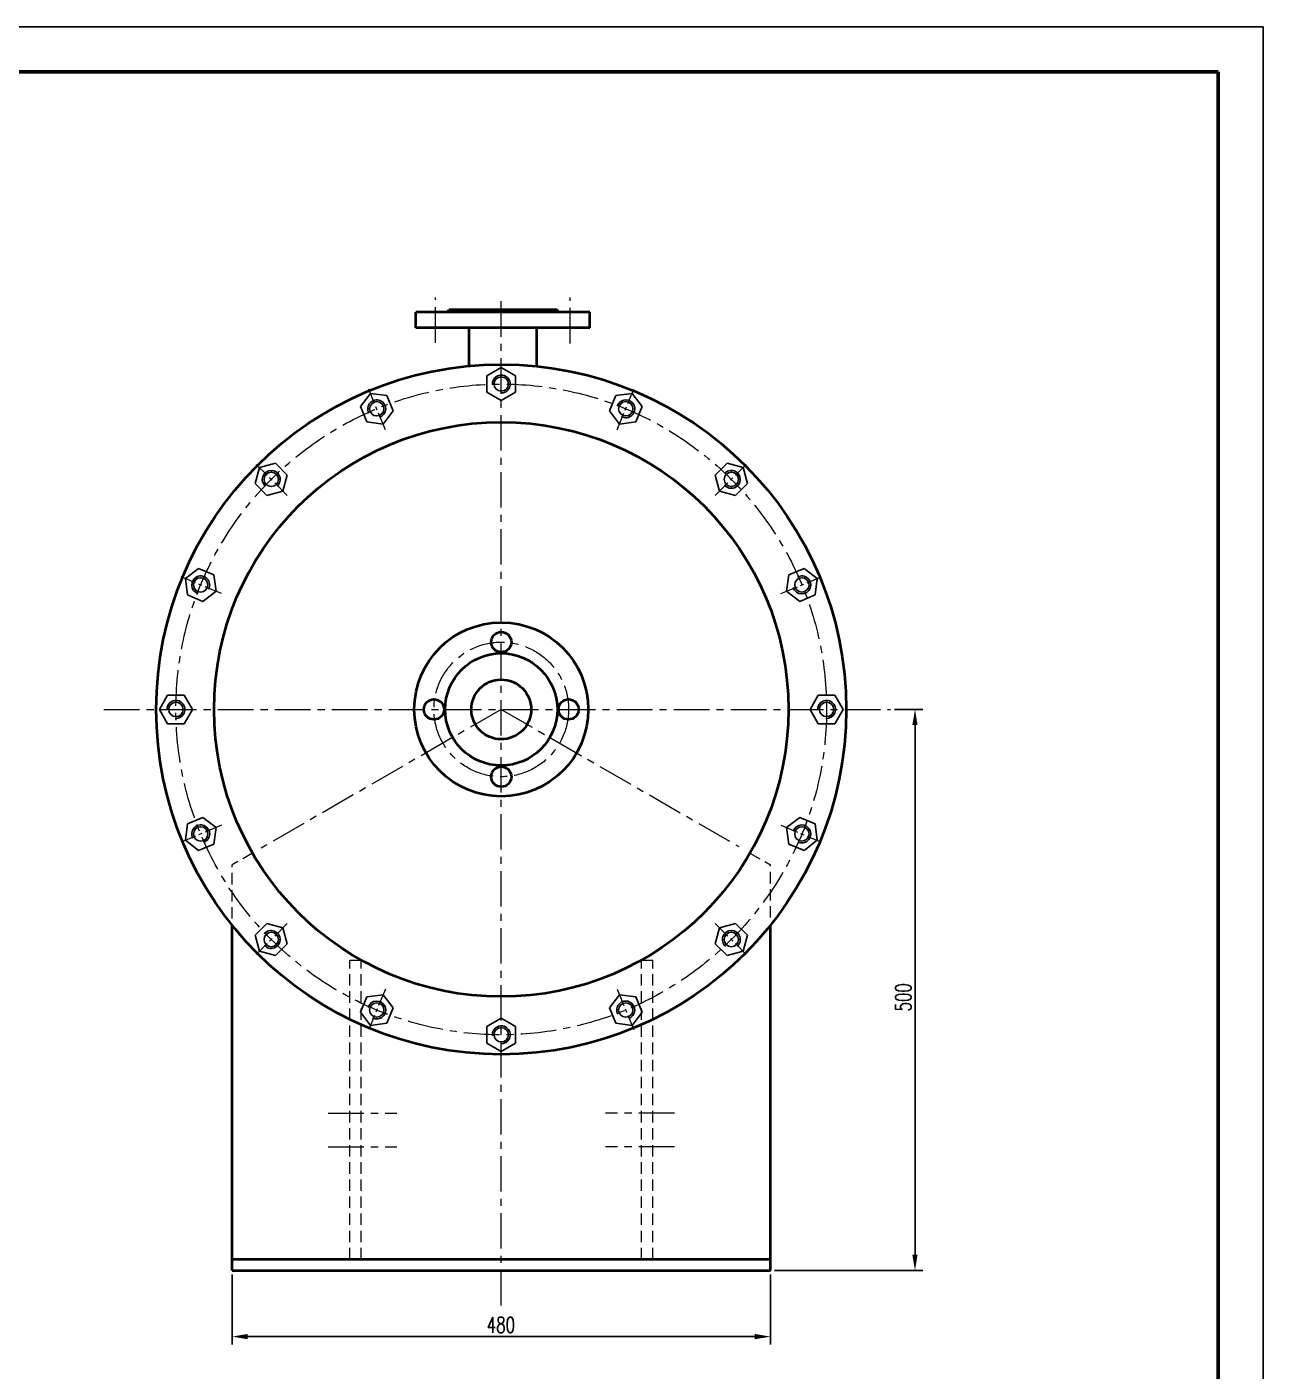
# Model space of a CAD drawing. Header units: millimetres. Extents: x 230 to 3594, y 464 to 2840.
# Drawn here: x 2492 to 3594, y 1642 to 2840 of the extents above; entities that cross this region are included whole.
import ezdxf
from ezdxf.enums import TextEntityAlignment as Align

# ---------------------------------------------------------------- set-up
doc = ezdxf.new("R2010")
doc.units = ezdxf.units.MM
doc.linetypes.add('CENTER', pattern=[50.8, 31.75, -6.35, 6.35, -6.35])
doc.linetypes.add('DASHED', pattern=[19.05, 12.7, -6.35])
for name, color, linetype, lineweight in [('center', 1, 'CENTER', 15), ('dash', 5, 'DASHED', 13), ('dimension', 2, 'Continuous', 15), ('wide', 7, 'Continuous', 40)]:
    doc.layers.add(name, color=color, linetype=linetype, lineweight=lineweight)
doc.styles.add('L-1', font='SimSun.ttf', dxfattribs={"width": 0.75})
doc.styles.get("Standard").update_dxf_attribs({"font": 'txt.shx', "width": 0.7})
doc.dimstyles.new('ISO-25', dxfattribs={"dimscale": 5.6, "dimtxt": 2.5, "dimasz": 2.5, "dimexe": 1.25, "dimexo": 0.625, "dimtad": 1, "dimdec": 3, "dimdsep": 46, "dimtxsty": 'Standard', "dimcen": 2.5, "dimazin": 2, "dimtfac": 1, "dimtdec": 3, "dimtmove": 0, "dimatfit": 3, "dimfxl": 0, "dimarcsym": 0})

# ---------------------------------------------------------------- blocks, each defined once
blk = doc.blocks.new('*D21')
at = {"layer": 'Defpoints', "color": 0}
for p in [(2674.8, 1731.5), (3154.8, 1731.5), (3154.8, 1672.5)]:
    blk.add_point(p, dxfattribs=at)
at = {"layer": 'dimension', "color": 0, "lineweight": -2}
for p, q in [((2674.8, 1728), (2674.8, 1665.5)), ((3154.8, 1728), (3154.8, 1665.5)), ((2688.8, 1672.5), (3140.8, 1672.5))]:
    blk.add_line(p, q, dxfattribs=at)
at = {"layer": 'dimension', "color": 0}
for points in [[(2688.8, 1674.9), (2688.8, 1670.2), (2674.8, 1672.5)], [(3140.8, 1674.9), (3140.8, 1670.2), (3154.8, 1672.5)]]:
    blk.add_solid(points, dxfattribs=at)
at = {"layer": 'dimension', "color": 0, "insert": (2914.5, 1683), "char_height": 14, "attachment_point": 5}
blk.add_mtext('480', dxfattribs=at)
blk = doc.blocks.new('*D22')
at = {"layer": 'Defpoints', "color": 0}
for p in [(3261.7, 2231.5), (3283.6, 2231.5), (3154.8, 1731.5)]:
    blk.add_point(p, dxfattribs=at)
at = {"layer": 'dimension', "color": 0, "lineweight": -2}
for p, q in [((3265.2, 2231.5), (3290.6, 2231.5)), ((3283.6, 1745.5), (3283.6, 2217.5)), ((3158.3, 1731.5), (3290.6, 1731.5))]:
    blk.add_line(p, q, dxfattribs=at)
at = {"layer": 'dimension', "color": 0}
for points in [[(3281.2, 2217.5), (3285.9, 2217.5), (3283.6, 2231.5)], [(3281.2, 1745.5), (3285.9, 1745.5), (3283.6, 1731.5)]]:
    blk.add_solid(points, dxfattribs=at)
at = {"layer": 'dimension', "color": 0, "insert": (3273.1, 1974.9), "char_height": 14, "attachment_point": 5, "rotation": 90}
blk.add_mtext('500', dxfattribs=at)
blk = doc.blocks.new('A1-H')
at = {"lineweight": 60}
for p, q in [((806, 0), (0, 0)), ((806, -574), (806, 0))]:
    blk.add_line(p, q, dxfattribs=at)
blk.add_lwpolyline([(-25, -584), (816, -584), (816, 10), (-25, 10)], close=True)
at = {"style": 'L-1', "oblique": 3, "width": 0.75}
for tag, p in [('001', (728.97, -531.34)), ('NAME', (780.95, -546.3)), ('DRAWINGNO.', (781.74, -565.21))]:
    blk.add_attdef(tag, text='', height=5, dxfattribs=at).set_placement(p, align=Align.MIDDLE)
at = {"style": 'L-1', "width": 0.75}
for tag, p in [('002', (738.44, -560.75)), ('1:X', (750.28, -560.75)), ('003', (726.17, -570.08)), ('004', (750.44, -570.08))]:
    blk.add_attdef(tag, text='', height=3.5, dxfattribs=at).set_placement(p, align=Align.MIDDLE)

msp = doc.modelspace()

# ---------------------------------------------------------------- linework, layer by layer
for p, q in [((2914.8029, 2536.3197), (2902.0029, 2528.9296)), ((2902.0029, 2528.9296), (2902.0029, 2514.1494)), ((2927.6029, 2528.9296), (2914.8029, 2536.3197)), ((2927.6029, 2514.1494), (2927.6029, 2528.9296)), ((2798.1685, 2513.1196), (2789.171, 2501.3937)), ((2812.8223, 2511.1904), (2798.1685, 2513.1196)), ((2818.4784, 2497.5354), (2812.8223, 2511.1904)), ((2902.0029, 2514.1494), (2914.8029, 2506.7593)), ((2914.8029, 2506.7593), (2927.6029, 2514.1494)), ((3016.7835, 2511.1904), (3011.1273, 2497.5354)), ((3031.4372, 2513.1196), (3016.7835, 2511.1904)), ((3040.4348, 2501.3937), (3031.4372, 2513.1196)), ((2789.171, 2501.3937), (2794.8271, 2487.7387)), ((2809.4808, 2485.8095), (2818.4784, 2497.5354)), ((3011.1273, 2497.5354), (3020.1249, 2485.8095)), ((3034.7787, 2487.7387), (3040.4348, 2501.3937)), ((2794.8271, 2487.7387), (2809.4808, 2485.8095)), ((3020.1249, 2485.8095), (3034.7787, 2487.7387)), ((2699.2907, 2447.0516), (2695.4654, 2432.7751)), ((2713.5673, 2450.877), (2699.2907, 2447.0516)), ((2724.0184, 2440.4258), (2713.5673, 2450.877)), ((3116.0384, 2450.877), (3105.5873, 2440.4258)), ((3130.315, 2447.0516), (3116.0384, 2450.877)), ((3134.1404, 2432.7751), (3130.315, 2447.0516)), ((2695.4654, 2432.7751), (2705.9165, 2422.3239)), ((2720.1931, 2426.1493), (2724.0184, 2440.4258)), ((3105.5873, 2440.4258), (3109.4127, 2426.1493)), ((3123.6892, 2422.3239), (3134.1404, 2432.7751)), ((2705.9165, 2422.3239), (2720.1931, 2426.1493)), ((3109.4127, 2426.1493), (3123.6892, 2422.3239)), ((2644.9486, 2357.1714), (2633.2227, 2348.1738)), ((2658.6037, 2351.5153), (2644.9486, 2357.1714)), ((2660.5329, 2336.8616), (2658.6037, 2351.5153)), ((3171.002, 2351.5153), (3169.0728, 2336.8616)), ((3184.6571, 2357.1714), (3171.002, 2351.5153)), ((3196.383, 2348.1738), (3184.6571, 2357.1714)), ((2633.2227, 2348.1738), (2635.1519, 2333.5201)), ((2648.807, 2327.864), (2660.5329, 2336.8616)), ((3169.0728, 2336.8616), (3180.7987, 2327.864)), ((3194.4538, 2333.5201), (3196.383, 2348.1738)), ((2635.1519, 2333.5201), (2648.807, 2327.864)), ((3180.7987, 2327.864), (3194.4538, 2333.5201)), ((2617.4128, 2244.3395), (2610.0227, 2231.5395)), ((2632.193, 2244.3395), (2617.4128, 2244.3395)), ((2639.583, 2231.5395), (2632.193, 2244.3395)), ((3197.4128, 2244.3395), (3190.0227, 2231.5395)), ((3212.193, 2244.3395), (3197.4128, 2244.3395)), ((3219.583, 2231.5395), (3212.193, 2244.3395)), ((2610.0227, 2231.5395), (2617.4128, 2218.7395)), ((2632.193, 2218.7395), (2639.583, 2231.5395)), ((3190.0227, 2231.5395), (3197.4128, 2218.7395)), ((3212.193, 2218.7395), (3219.583, 2231.5395)), ((2617.4128, 2218.7395), (2632.193, 2218.7395)), ((3197.4128, 2218.7395), (3212.193, 2218.7395)), ((2648.807, 2135.215), (2635.1519, 2129.5589)), ((2660.5329, 2126.2174), (2648.807, 2135.215)), ((3180.7987, 2135.215), (3169.0728, 2126.2174)), ((3194.4538, 2129.5589), (3180.7987, 2135.215)), ((2635.1519, 2129.5589), (2633.2227, 2114.9052)), ((2658.6037, 2111.5637), (2660.5329, 2126.2174)), ((3169.0728, 2126.2174), (3171.002, 2111.5637)), ((3196.383, 2114.9052), (3194.4538, 2129.5589)), ((2633.2227, 2114.9052), (2644.9486, 2105.9076)), ((2644.9486, 2105.9076), (2658.6037, 2111.5637)), ((3171.002, 2111.5637), (3184.6571, 2105.9076)), ((3184.6571, 2105.9076), (3196.383, 2114.9052)), ((2705.9165, 2040.7551), (2695.4654, 2030.3039)), ((2720.1931, 2036.9297), (2705.9165, 2040.7551)), ((2724.0184, 2022.6531), (2720.1931, 2036.9297)), ((3109.4127, 2036.9297), (3105.5873, 2022.6531)), ((3123.6892, 2040.7551), (3109.4127, 2036.9297)), ((3134.1404, 2030.3039), (3123.6892, 2040.7551)), ((2695.4654, 2030.3039), (2699.2907, 2016.0274)), ((3130.315, 2016.0274), (3134.1404, 2030.3039)), ((2699.2907, 2016.0274), (2713.5673, 2012.202)), ((2713.5673, 2012.202), (2724.0184, 2022.6531)), ((3105.5873, 2022.6531), (3116.0384, 2012.202)), ((3116.0384, 2012.202), (3130.315, 2016.0274)), ((2809.4808, 1977.2695), (2794.8271, 1975.3403)), ((2818.4784, 1965.5436), (2809.4808, 1977.2695)), ((3020.1249, 1977.2695), (3011.1273, 1965.5436)), ((3034.7787, 1975.3403), (3020.1249, 1977.2695)), ((2794.8271, 1975.3403), (2789.171, 1961.6852)), ((2812.8223, 1951.8885), (2818.4784, 1965.5436)), ((3011.1273, 1965.5436), (3016.7835, 1951.8885)), ((3040.4348, 1961.6852), (3034.7787, 1975.3403)), ((2789.171, 1961.6852), (2798.1685, 1949.9593)), ((2914.8029, 1956.3197), (2902.0029, 1948.9296)), ((2927.6029, 1948.9296), (2914.8029, 1956.3197)), ((3031.4372, 1949.9593), (3040.4348, 1961.6852)), ((2798.1685, 1949.9593), (2812.8223, 1951.8885)), ((2902.0029, 1948.9296), (2902.0029, 1934.1494)), ((2927.6029, 1934.1494), (2927.6029, 1948.9296)), ((3016.7835, 1951.8885), (3031.4372, 1949.9593)), ((2902.0029, 1934.1494), (2914.8029, 1926.7593)), ((2914.8029, 1926.7593), (2927.6029, 1934.1494))]:
    msp.add_line(p, q)
for centre in [(2914.8029, 2521.5395), (2803.8247, 2499.4646), (3025.7811, 2499.4646), (2709.7419, 2436.6005), (3119.8638, 2436.6005), (2646.8778, 2342.5177), (3182.7279, 2342.5177), (2624.8029, 2231.5395), (3204.8029, 2231.5395), (2646.8778, 2120.5613), (3182.7279, 2120.5613), (2709.7419, 2026.4785), (3119.8638, 2026.4785), (2803.8247, 1963.6144), (3025.7811, 1963.6144), (2914.8029, 1941.5395)]:
    msp.add_circle(centre, 6.4)
for centre, start, end in [((2914.8029, 2521.5395), 265.144012, 185.5942447), ((2803.8247, 2499.4646), 287.644012, 208.0942447), ((3025.7811, 2499.4646), 242.644012, 163.0942447), ((2709.7419, 2436.6005), 310.144012, 230.5942447), ((3119.8638, 2436.6005), 220.144012, 140.5942447), ((2646.8778, 2342.5177), 332.644012, 253.0942447), ((3182.7279, 2342.5177), 197.644012, 118.0942447), ((2624.8029, 2231.5395), 265.144012, 185.5942447), ((3204.8029, 2231.5395), 265.144012, 185.5942447), ((2646.8778, 2120.5613), 287.644012, 208.0942447), ((3182.7279, 2120.5613), 242.644012, 163.0942447), ((2709.7419, 2026.4785), 220.144012, 140.5942447), ((3119.8638, 2026.4785), 310.144012, 230.5942447), ((2803.8247, 1963.6144), 242.644012, 163.0942447), ((3025.7811, 1963.6144), 287.644012, 208.0942447), ((2914.8029, 1941.5395), 265.144012, 185.5942447)]:
    msp.add_arc(centre, 8, start, end)
at = {"layer": 'center'}
for p, q in [((2914.8029, 1700.1542), (2914.8029, 2600.3663)), ((2856.2673, 2558.3618), (2856.2673, 2598.7304)), ((2976.2673, 2557.6762), (2976.2673, 2598.7304)), ((2560.5402, 2231.5395), (3261.672, 2231.5395)), ((2914.8029, 2231.5395), (2700.8592, 2108.019)), ((2914.8029, 2231.5395), (3126.5656, 2109.2782)), ((2760.4677, 1871.5395), (2821.8459, 1871.5395)), ((3069.138, 1871.5395), (3007.7599, 1871.5395)), ((2760.4677, 1841.5395), (2821.8459, 1841.5395)), ((3069.138, 1841.5395), (3007.7599, 1841.5395))]:
    msp.add_line(p, q, dxfattribs=at)
at = {"layer": 'center', "ltscale": 0.5}
for p, q in [((2811.564, 2480.7801), (2796.6305, 2516.8329)), ((3018.0417, 2480.7801), (3032.9753, 2516.8329)), ((2724.0423, 2422.3), (2696.4487, 2449.8936)), ((3105.5634, 2422.3), (3133.157, 2449.8936)), ((2665.5622, 2334.7783), (2629.5094, 2349.7119)), ((3164.0435, 2334.7783), (3200.0963, 2349.7119)), ((2665.5622, 2128.3006), (2629.5094, 2113.3671)), ((3164.0435, 2128.3006), (3200.0963, 2113.3671)), ((2724.0423, 2040.779), (2696.4487, 2013.1853)), ((3105.5634, 2040.779), (3133.157, 2013.1853)), ((2811.564, 1982.2988), (2796.6305, 1946.246)), ((3018.0417, 1982.2988), (3032.9753, 1946.246))]:
    msp.add_line(p, q, dxfattribs=at)
at = {"layer": 'center'}
for radius in [290, 60]:
    msp.add_circle((2914.8029, 2231.5395), radius, dxfattribs=at)
at = {"layer": 'dash', "ltscale": 0.8}
for p, q in [((2693.1004, 2103.5395), (2674.8029, 2092.9754)), ((3136.5054, 2103.5395), (3154.8029, 2092.9754)), ((2674.8029, 2045.1337), (2674.8029, 2092.9754)), ((3154.8029, 2046.0067), (3154.8029, 2092.9754)), ((2779.8029, 1741.5395), (2779.8029, 2008.1318)), ((2779.8029, 2008.1318), (2789.8029, 2008.1318)), ((2789.8029, 1741.5395), (2789.8029, 2008.1318)), ((3039.8029, 1741.5395), (3039.8029, 2008.1318)), ((3039.8029, 2008.1318), (3049.8029, 2008.1318)), ((3049.8029, 1741.5395), (3049.8029, 2008.1318))]:
    msp.add_line(p, q, dxfattribs=at)
at = {"layer": 'wide'}
for p, q in [((2866.2673, 2585.5504), (2838.7673, 2585.5504)), ((2838.7673, 2571.5504), (2838.7673, 2585.5504)), ((2866.2673, 2585.5504), (2868.2673, 2587.5504)), ((2993.7673, 2585.5504), (2866.2673, 2585.5504)), ((2964.2673, 2587.5504), (2868.2673, 2587.5504)), ((2966.2673, 2585.5504), (2964.2673, 2587.5504)), ((2993.7673, 2571.5504), (2993.7673, 2585.5504)), ((2993.7673, 2571.5504), (2838.7673, 2571.5504)), ((2886.1173, 2537.6986), (2886.1173, 2571.5504)), ((2946.4173, 2537.41), (2946.4173, 2571.5504)), ((2674.8029, 1731.5395), (2674.8029, 2039.2994)), ((3154.8029, 1731.5395), (3154.8029, 2039.2994)), ((2674.8029, 1741.5395), (3154.8029, 1741.5395)), ((2674.8029, 1731.5395), (3154.8029, 1731.5395))]:
    msp.add_line(p, q, dxfattribs=at)
for centre, radius in [((2914.8029, 2231.5395), 307.5), ((2914.8029, 2231.5395), 256), ((2914.8029, 2231.5395), 77.5), ((2914.8029, 2291.5394), 9), ((2914.8029, 2231.5395), 50), ((2914.8029, 2231.5395), 26.65), ((2854.8029, 2231.5395), 9), ((2974.8028, 2231.5395), 9), ((2914.8029, 2171.5395), 9)]:
    msp.add_circle(centre, radius, dxfattribs=at)

# ---------------------------------------------------------------- block references
at = {"xscale": 4, "yscale": 4, "zscale": 4}
msp.add_blockref('A1-H', (329.8996, 2799.8566), dxfattribs=at)

# ---------------------------------------------------------------- dimensions: what is measured, and where the dimension line sits
at = {"layer": 'dimension'}
dim = msp.add_linear_dim(base=(3283.5749, 2231.5395), p1=(3154.8029, 1731.5395), p2=(3261.672, 2231.5395), angle=90, dimstyle='ISO-25', dxfattribs=at)
dim.commit()
dim.dimension.update_dxf_attribs({"geometry": '*D22', "text_midpoint": (3283.5749, 1974.9087), "dimtype": 160})
dim = msp.add_linear_dim(base=(3154.8029, 1672.5455), p1=(2674.8029, 1731.5395), p2=(3154.8029, 1731.5395), dimstyle='ISO-25', dxfattribs=at)
dim.commit()
dim.dimension.update_dxf_attribs({"geometry": '*D21', "text_midpoint": (2914.4835, 1672.5455), "dimtype": 160})

doc.saveas('drawing.dxf')
